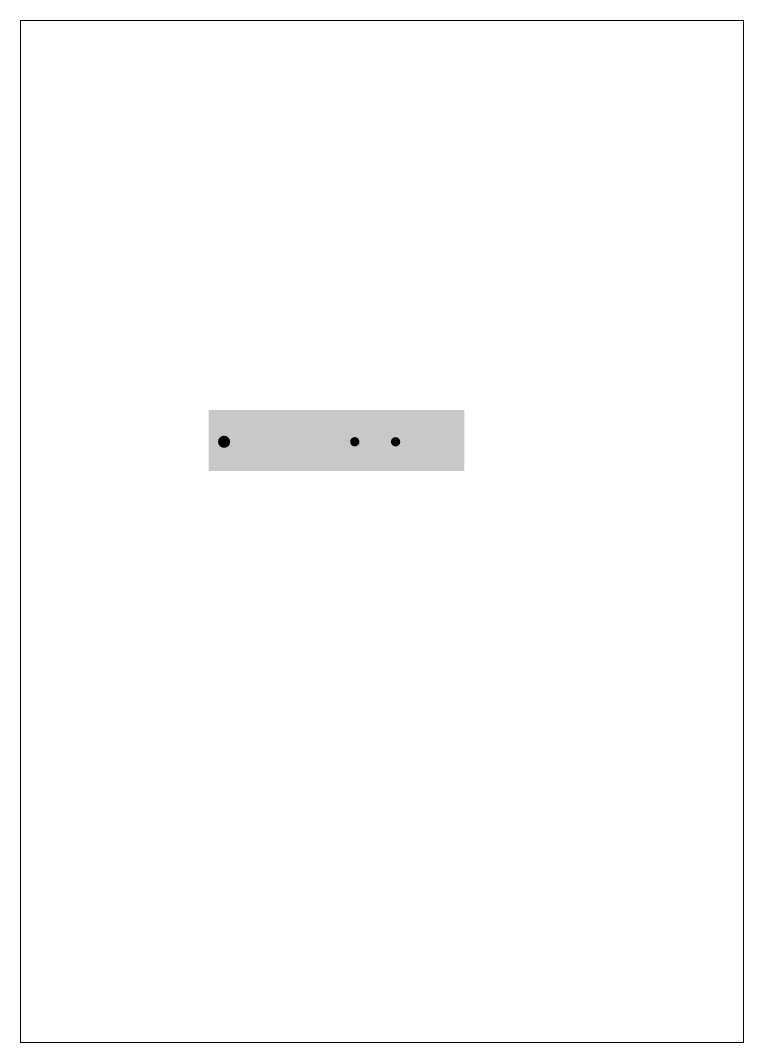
# Paper-space layout 'Layout1' of a CAD drawing. Header units: millimetres. Extents: x 0 to 297, y 0 to 420.
# The model-space entities are those that its viewports show. They can reach past a viewport. Long polylines and large blocks are cut down to what shows.
import ezdxf

# ---------------------------------------------------------------- set-up
doc = ezdxf.new("R2010")
doc.units = ezdxf.units.MM

msp = doc.modelspace()

# ---------------------------------------------------------------- hatches: boundary and pattern name
at = {"true_color": 0xebebeb, "transparency": 33554687}
msp.add_hatch(color=7, dxfattribs=at).paths.add_polyline_path([(182.35, 259.98), (182.35, 234.92), (77.35, 234.92), (77.35, 259.98)], flags=0)
at = {"true_color": 0xff0000, "transparency": 33554687}
for points in [[(99.22, 240.77), (90.91, 240.77), (90.91, 254.2), (99.22, 254.2)], [(178.46, 253.04), (178.46, 239.68), (162.22, 239.68), (162.22, 253.04)], [(182.35, 236.87), (182.35, 234.92), (77.35, 234.92), (77.35, 236.87)]]:
    msp.add_hatch(color=1, dxfattribs=at).paths.add_polyline_path(points, flags=0)
h = msp.add_hatch(color=1, dxfattribs=at)
edge = h.paths.add_edge_path(flags=0)
edge.add_spline(control_points=[(128.75, 246.88), (128.75, 243.19), (125.75, 240.19), (122.06, 240.19), (122.06, 240.19), (110.34, 240.19), (110.34, 240.19), (106.65, 240.19), (103.66, 243.19), (103.66, 246.88), (103.66, 250.56), (106.65, 253.56), (110.34, 253.56), (110.34, 253.56), (122.06, 253.56), (122.06, 253.56), (125.75, 253.56), (128.75, 250.56), (128.75, 246.88)], knot_values=[0, 0, 0, 0, 1, 1, 1, 2, 2, 2, 3, 3, 3, 4, 4, 4, 5, 5, 5, 6, 6, 6, 6], degree=3, periodic=1)
h = msp.add_hatch(color=1, dxfattribs=at)
edge = h.paths.add_edge_path(flags=0)
edge.add_spline(control_points=[(83.64, 249.37), (85.01, 249.37), (86.13, 248.25), (86.13, 246.88), (86.13, 245.5), (85.01, 244.38), (83.64, 244.38), (82.26, 244.38), (81.14, 245.5), (81.14, 246.88), (81.14, 248.25), (82.26, 249.37), (83.64, 249.37)], knot_values=[0, 0, 0, 0, 1, 1, 1, 2, 2, 2, 3, 3, 3, 4, 4, 4, 4], degree=3, periodic=1)
h = msp.add_hatch(color=1, dxfattribs=at)
edge = h.paths.add_edge_path(flags=0)
edge.add_spline(control_points=[(137.33, 248.79), (138.39, 248.79), (139.25, 247.93), (139.25, 246.88), (139.25, 245.82), (138.39, 244.96), (137.33, 244.96), (136.27, 244.96), (135.41, 245.82), (135.41, 246.88), (135.41, 247.93), (136.27, 248.79), (137.33, 248.79)], knot_values=[0, 0, 0, 0, 1, 1, 1, 2, 2, 2, 3, 3, 3, 4, 4, 4, 4], degree=3, periodic=1)
h = msp.add_hatch(color=1, dxfattribs=at)
edge = h.paths.add_edge_path(flags=0)
edge.add_spline(control_points=[(150.18, 246.88), (150.18, 246.02), (149.49, 245.33), (148.64, 245.33), (148.64, 245.33), (142.77, 245.33), (142.77, 245.33), (141.92, 245.33), (141.23, 246.02), (141.23, 246.88), (141.23, 247.73), (141.92, 248.42), (142.77, 248.42), (142.77, 248.42), (148.64, 248.42), (148.64, 248.42), (149.49, 248.42), (150.18, 247.73), (150.18, 246.88)], knot_values=[0, 0, 0, 0, 1, 1, 1, 2, 2, 2, 3, 3, 3, 4, 4, 4, 5, 5, 5, 6, 6, 6, 6], degree=3, periodic=1)
h = msp.add_hatch(color=1, dxfattribs=at)
edge = h.paths.add_edge_path(flags=0)
edge.add_spline(control_points=[(154.08, 248.79), (155.14, 248.79), (156, 247.93), (156, 246.88), (156, 245.82), (155.14, 244.96), (154.08, 244.96), (153.02, 244.96), (152.16, 245.82), (152.16, 246.88), (152.16, 247.93), (153.02, 248.79), (154.08, 248.79)], knot_values=[0, 0, 0, 0, 1, 1, 1, 2, 2, 2, 3, 3, 3, 4, 4, 4, 4], degree=3, periodic=1)

psp = doc.layouts.get("Layout1")

# ---------------------------------------------------------------- viewports
at = {"layer": '0'}
psp.add_viewport(center=(148.5, 210), size=(297, 420), view_center_point=(148.5, 210), view_height=420, dxfattribs=at)

doc.saveas('drawing.dxf')
